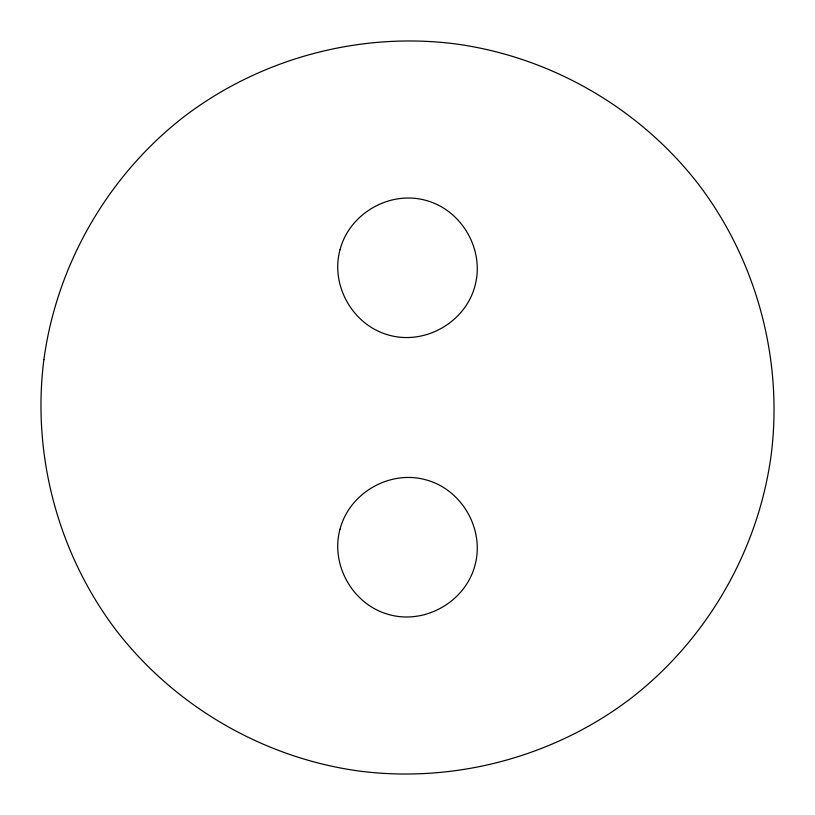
<?xml version="1.0" encoding="UTF-8"?>
<svg xmlns="http://www.w3.org/2000/svg" width="815" height="815" viewBox="0 0 815 815"><rect width="100%" height="100%" fill="white"/><g stroke="black" fill="none" stroke-linecap="round" stroke-linejoin="round"><path stroke-width="1.22" d="M43.888 359.629C31.683 455.106 58.232 554.18 116.535 630.759C175.419 706.9 264.254 758.195 359.629 771.112C455.106 783.317 554.18 756.768 630.759 698.465C706.9 639.581 758.195 550.746 771.112 455.371C783.317 359.894 756.768 260.82 698.465 184.241C639.581 108.1 550.746 56.806 455.371 43.888C359.894 31.683 260.82 58.232 184.241 116.535C108.1 175.419 56.806 264.254 43.888 359.629M340.028 249.706C330.116 285.759 353.241 325.817 389.417 335.26C425.471 345.163 465.528 322.037 474.972 285.861C484.884 249.808 461.759 209.761 425.583 200.307C389.529 190.404 349.472 213.53 340.028 249.706M340.028 529.139C330.116 565.192 353.241 605.239 389.417 614.693C425.471 624.596 465.528 601.47 474.972 565.294C484.884 529.241 461.759 489.183 425.583 479.74C389.529 469.837 349.472 492.963 340.028 529.139"/></g></svg>
